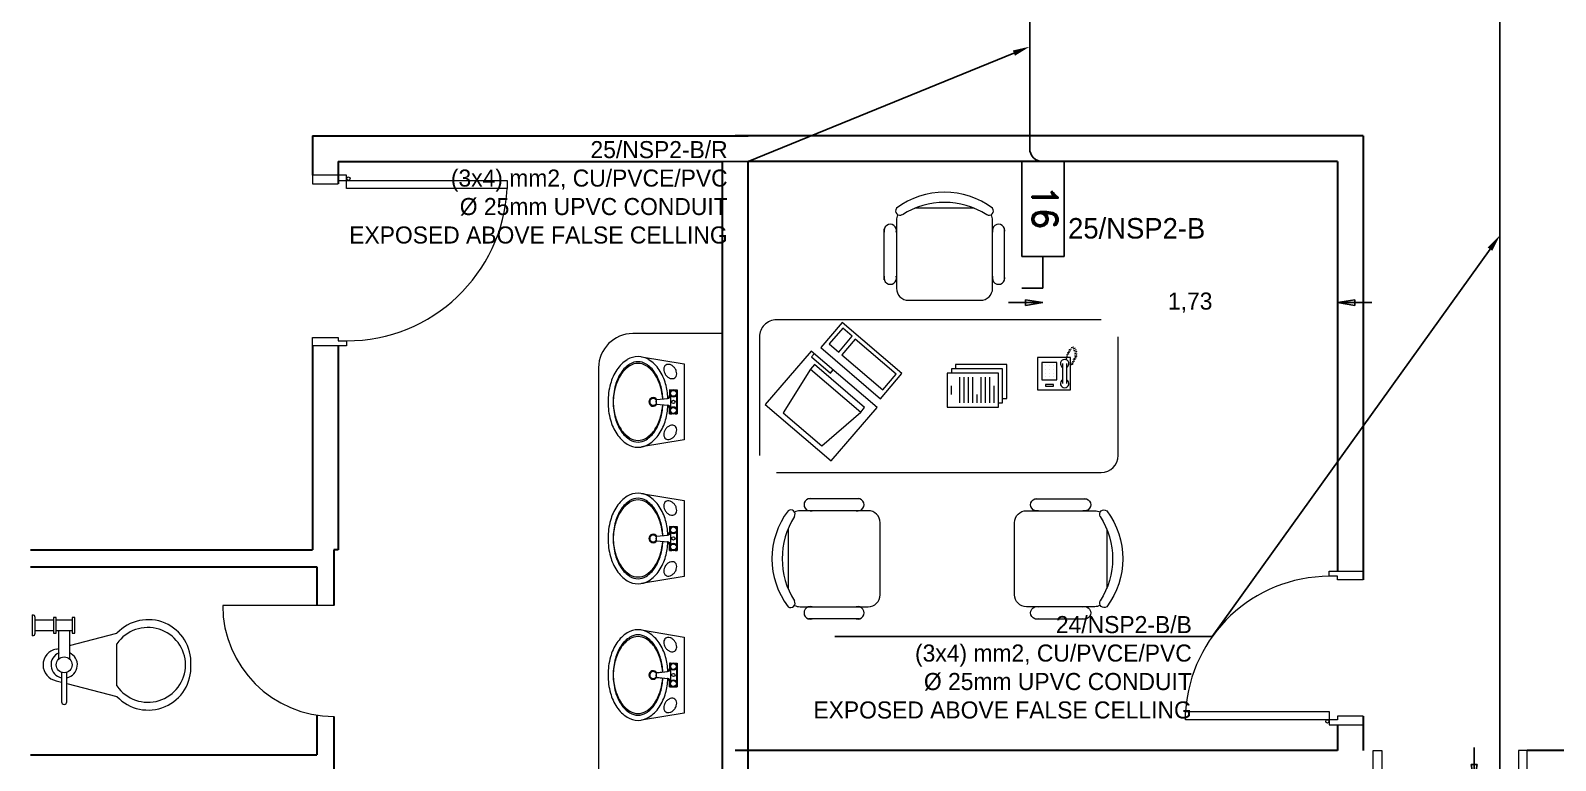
# Model space of a CAD drawing. Extents: x -15 to 163, y 313 to 399.
# Drawn here: x 51.68 to 60.6, y 342.62 to 346.89 of the extents above; entities that cross this region are included whole.
import ezdxf
from ezdxf import colors
from ezdxf.entities.mleader import LeaderData, LeaderLine
from ezdxf.enums import TextEntityAlignment as Align
from ezdxf.math import Vec2, Vec3

# ---------------------------------------------------------------- set-up
doc = ezdxf.new("R2010")
doc.units = 0
doc.header["$LTSCALE"] = 0.15
doc.layers.get('0').update_dxf_attribs({"color": 252})
doc.layers.get('Defpoints').update_dxf_attribs({"color": 252})
for name, color, linetype in [('0 CABLE TRAY', 252, 'Continuous'), ('0 DISCON', 252, 'Continuous'), ('0 sockets', 252, 'Continuous'), ('AUTOINCR', 7, 'Continuous'), ('E-SWIT-AIR', 6, 'Continuous')]:
    doc.layers.add(name, color=color, linetype=linetype)
for name, color, linetype, lineweight in [('anal', 252, 'Continuous', 20), ('DOOR', 252, 'Continuous', 20), ('FIXT', 252, 'Continuous', 9), ('FUR', 252, 'Continuous', 9), ('sofa', 252, 'Continuous', 9), ('wall', 252, 'Continuous', 30), ('WC', 252, 'Continuous', 9)]:
    doc.layers.add(name, color=color, linetype=linetype, lineweight=lineweight)
doc.styles.add('ROMAND', font='ROMAND.SHX')
doc.dimstyles.new('ISO-25', dxfattribs={"dimtxt": 0.1, "dimasz": 0.1, "dimexe": 0, "dimexo": 0, "dimtad": 0, "dimtxsty": 'Standard', "dimblk": 'CLOSED', "dimcen": 2.5, "dimse1": 1, "dimse2": 1, "dimclrd": 1, "dimadec": 0, "dimazin": 0, "dimtfac": 1, "dimtix": 1, "dimtofl": 0, "dimtmove": 1, "dimatfit": 0, "dimfxl": 1, "dimarcsym": 0})

# ---------------------------------------------------------------- blocks, each defined once
blk = doc.blocks.new('D90')
at = {"layer": 'DOOR'}
for points in [[(0.03, 0.2), (0.03, 1.04), (0.0783, 1.04), (0.0783, 0.2)], [(0.03, 0.2), (0, 0.2), (0, 0), (0.05, 0), (0.05, 0.15), (0.03, 0.15)], [(0.87, 0.2), (0.9, 0.2), (0.9, 0), (0.85, 0), (0.85, 0.15), (0.87, 0.15)]]:
    blk.add_lwpolyline(points, close=True, dxfattribs=at)
blk.add_circle((0.02, 0.21), 0.01, dxfattribs=at)
blk.add_arc((0.0251, 0.1967), 0.8449, 0.22177, 86.38894, dxfattribs=at)
blk = doc.blocks.new('CHAIR7')
for p, q in [((20, 12), (3, 12)), ((5.12, 15.04), (17.88, 15.04)), ((0, 9), (0, -9)), ((23, -7.44), (23, 7.44)), ((3, -12), (20, -12)), ((5.12, -15), (17.88, -15))]:
    blk.add_line(p, q)
for centre, radius, start, end in [((3, 9), 3, 90, 180), ((5.56, 13.54), 1.56, 73.7398, 286.2602), ((17.44, 13.54), 1.56, 253.7398, 106.2602), ((20, 9), 3, 62.4156, 90), ((22.34, 11.12), 1.1, 53.3099, 212.0274), ((7, 0), 20, 323.1301, 36.8699), ((4.82, 0), 19.64, 327.5758, 32.4242), ((3, -9), 3, 180, 270), ((22.34, -11.12), 1.1, 147.9726, 306.6901), ((5.56, -13.5), 1.56, 73.7398, 286.2602), ((17.44, -13.5), 1.56, 253.7398, 106.2602), ((20, -9), 3, 270, 297.5844)]:
    blk.add_arc(centre, radius, start, end)
blk = doc.blocks.new('RECTANG')
for p, q in [((1, 1), (0, 1)), ((0, 1), (0, 0)), ((1, 0), (1, 1)), ((0, 0), (1, 0))]:
    blk.add_line(p, q)
blk = doc.blocks.new('IBMAT', base_point=(61, 306))
for p, q in [((75, 307), (75, 306)), ((81, 307), (75, 307)), ((81, 306), (81, 307))]:
    blk.add_line(p, q)
at = {"xscale": 21, "yscale": 17, "zscale": 21}
blk.add_blockref('RECTANG', (61, 306), dxfattribs=at)
blk = doc.blocks.new('KEYBOARD', base_point=(60, 294))
for p, xscale, yscale, zscale in [((60, 294), 19, 8, 19), ((61, 295), 13, 5, 13), ((75, 295), 3, 5, 3)]:
    blk.add_blockref('RECTANG', p, dxfattribs=dict(xscale=xscale, yscale=yscale, zscale=zscale))
blk = doc.blocks.new('FNCOMP')
for p, q in [((-6.64, 16.23), (-8.5, 3.5)), ((6.08, 16.23), (-6.64, 16.23)), ((8, 3.5), (6.08, 16.23)), ((-8.5, 3.5), (-8.5, 2.04)), ((8, 3.5), (-8.5, 3.5)), ((-8.5, 2.04), (8, 2.04)), ((8, 2.04), (8, 3.5))]:
    blk.add_line(p, q)
at = {"xscale": 1.033846153846154, "yscale": 1.033846153846154, "zscale": 1.033846153846154}
for name, p in [('IBMAT', (-10.86, 0)), ('KEYBOARD', (-10.05, -10.5))]:
    blk.add_blockref(name, p, dxfattribs=at)
blk = doc.blocks.new('FNPHONE')
for p, q in [((-7.29, 6.54), (-7.29, 1.54)), ((-6.29, 6.54), (-6.29, 1.54)), ((-3.87, 4.85), (-3.87, 4.85)), ((-3.87, 3.91), (-3.87, 3.91)), ((-2.94, 4.85), (-2.94, 4.85)), ((-2.94, 3.91), (-2.94, 3.91)), ((-2, 4.85), (-2, 4.85)), ((-2, 3.91), (-2, 3.91)), ((-9.1, 0.22), (-9.7, 0.02)), ((-8.9, 0.62), (-9.5, 0.42)), ((-8.7, 1.02), (-9.3, 0.82)), ((-8.5, 1.42), (-9.1, 1.22)), ((-8.3, 1.82), (-8.9, 1.62)), ((-7.14, 0.56), (-7.5, -0.58)), ((-3.87, 2.97), (-3.87, 2.97)), ((-3.87, 2.03), (-3.87, 2.03)), ((-2.94, 2.97), (-2.94, 2.97)), ((-2.94, 2.03), (-2.94, 2.03)), ((-2, 2.97), (-2, 2.97)), ((-2, 2.03), (-2, 2.03)), ((-9.3, -0.18), (-9.9, -0.38)), ((-9.3, -0.58), (-9.9, -0.78)), ((-9.3, -0.98), (-9.9, -1.18)), ((-9.3, -1.38), (-9.9, -1.58)), ((-9.1, -1.78), (-9.7, -1.98)), ((-8.9, -2.18), (-9.5, -2.38)), ((-8.43, -2.46), (-9.03, -2.66)), ((-7.9, -1.98), (-8.5, -2.18)), ((-7.7, -1.58), (-8.3, -1.78)), ((-7.5, -1.18), (-8.1, -1.38)), ((-7.3, -0.78), (-7.9, -0.98))]:
    blk.add_line(p, q)
for centre, start, end in [((-6.79, 6.54), 298.4915, 241.5085), ((-6.79, 1.54), 118.4915, 61.5085)]:
    blk.add_arc(centre, 1.05, start, end)
for p, xscale, yscale, zscale in [((-8.21, 0), 8.20528234483245, 8.104073169521023, 8.20528234483245), ((-4.81, 1.25), 3.75, 4.375, 3.75), ((-4.03, 6.72), 2.03125, 0.46875, 2.03125)]:
    blk.add_blockref('RECTANG', p, dxfattribs=dict(xscale=xscale, yscale=yscale, zscale=zscale))
blk = doc.blocks.new('D100')
at = {"layer": 'DOOR'}
for points in [[(0.03, 0.2), (0.03, 1.14), (0.0785, 1.14), (0.0785, 0.2)], [(0.03, 0.2), (0, 0.2), (0, 0), (0.05, 0), (0.05, 0.15), (0.03, 0.15)], [(0.97, 0.2), (1, 0.2), (1, 0), (0.95, 0), (0.95, 0.15), (0.97, 0.15)]]:
    blk.add_lwpolyline(points, close=True, dxfattribs=at)
blk.add_circle((0.02, 0.21), 0.01, dxfattribs=at)
blk.add_arc((0.0286, 0.2), 0.9414, 0.00288, 86.9663, dxfattribs=at)
blk = doc.blocks.new('ARCH')
at = {"layer": 'anal'}
for p, q in [((55.725, 345.1171), (55.2, 345.1171)), ((55, 344.9171), (55, 342.1171))]:
    blk.add_line(p, q, dxfattribs=at)
blk.add_arc((55.2, 344.9171), 0.2, 90, 180, dxfattribs=at)
at = {"layer": 'DOOR'}
blk.add_line((53.45, 343.525), (52.8, 343.525), dxfattribs=at)
blk.add_arc((53.45, 343.525), 0.65, 180, 270, dxfattribs=at)
at = {"layer": 'FIXT'}
for p, q in [((55.2499, 344.981), (55.5, 344.9396)), ((55.5, 344.9396), (55.5, 344.4946)), ((55.42, 344.7861), (55.4155, 344.7871)), ((55.4155, 344.7871), (55.4288, 344.7871)), ((55.4155, 344.7871), (55.4155, 344.7562)), ((55.42, 344.7861), (55.42, 344.7797)), ((55.42, 344.7861), (55.4269, 344.7861)), ((55.4472, 344.7871), (55.4605, 344.7871)), ((55.4491, 344.7861), (55.456, 344.7861)), ((55.456, 344.7861), (55.4605, 344.7871)), ((55.456, 344.7861), (55.456, 344.7797)), ((55.4605, 344.7871), (55.4605, 344.6471)), ((55.3365, 344.7311), (55.384, 344.7351)), ((55.3379, 344.7303), (55.3365, 344.7311)), ((55.3379, 344.7038), (55.3365, 344.7031)), ((55.3365, 344.7031), (55.384, 344.699)), ((55.3379, 344.7303), (55.4021, 344.737)), ((55.3379, 344.7038), (55.4021, 344.6971)), ((55.42, 344.7544), (55.42, 344.6797)), ((55.456, 344.7544), (55.456, 344.6797)), ((55.4155, 344.6471), (55.4155, 344.6779)), ((55.42, 344.6481), (55.4155, 344.6471)), ((55.4155, 344.6471), (55.4288, 344.6471)), ((55.42, 344.6481), (55.42, 344.6544)), ((55.42, 344.6481), (55.4269, 344.6481)), ((55.4472, 344.6471), (55.4605, 344.6471)), ((55.4491, 344.6481), (55.456, 344.6481)), ((55.456, 344.6481), (55.456, 344.6544)), ((55.456, 344.6481), (55.4605, 344.6471)), ((55.5, 344.4946), (55.2499, 344.4532)), ((55.2499, 344.181), (55.5, 344.1396)), ((55.5, 344.1396), (55.5, 343.6946)), ((55.42, 343.9861), (55.4155, 343.9871)), ((55.4155, 343.9871), (55.4288, 343.9871)), ((55.4155, 343.9871), (55.4155, 343.9562)), ((55.42, 343.9861), (55.42, 343.9797)), ((55.42, 343.9861), (55.4269, 343.9861)), ((55.4472, 343.9871), (55.4605, 343.9871)), ((55.4491, 343.9861), (55.456, 343.9861)), ((55.456, 343.9861), (55.4605, 343.9871)), ((55.456, 343.9861), (55.456, 343.9797)), ((55.4605, 343.9871), (55.4605, 343.8471)), ((55.3365, 343.9311), (55.384, 343.9351)), ((55.3379, 343.9303), (55.3365, 343.9311)), ((55.3379, 343.9038), (55.3365, 343.9031)), ((55.3365, 343.9031), (55.384, 343.899)), ((55.3379, 343.9303), (55.4021, 343.937)), ((55.3379, 343.9038), (55.4021, 343.8971)), ((55.42, 343.9544), (55.42, 343.8797)), ((55.456, 343.9544), (55.456, 343.8797)), ((55.4155, 343.8471), (55.4155, 343.8779)), ((55.42, 343.8481), (55.4155, 343.8471)), ((55.4155, 343.8471), (55.4288, 343.8471)), ((55.42, 343.8481), (55.42, 343.8544)), ((55.42, 343.8481), (55.4269, 343.8481)), ((55.4472, 343.8471), (55.4605, 343.8471)), ((55.4491, 343.8481), (55.456, 343.8481)), ((55.456, 343.8481), (55.456, 343.8544)), ((55.456, 343.8481), (55.4605, 343.8471)), ((55.5, 343.6946), (55.2499, 343.6532)), ((55.2499, 343.381), (55.5, 343.3396)), ((55.5, 343.3396), (55.5, 342.8946)), ((55.42, 343.1861), (55.4155, 343.1871)), ((55.4155, 343.1871), (55.4288, 343.1871)), ((55.4155, 343.1871), (55.4155, 343.1562)), ((55.42, 343.1861), (55.42, 343.1797)), ((55.42, 343.1861), (55.4269, 343.1861)), ((55.4472, 343.1871), (55.4605, 343.1871)), ((55.4491, 343.1861), (55.456, 343.1861)), ((55.456, 343.1861), (55.4605, 343.1871)), ((55.456, 343.1861), (55.456, 343.1797)), ((55.4605, 343.1871), (55.4605, 343.0471)), ((55.3365, 343.1311), (55.384, 343.1351)), ((55.3379, 343.1303), (55.3365, 343.1311)), ((55.3379, 343.1038), (55.3365, 343.1031)), ((55.3365, 343.1031), (55.384, 343.099)), ((55.3379, 343.1303), (55.4021, 343.137)), ((55.3379, 343.1038), (55.4021, 343.0971)), ((55.4155, 343.0471), (55.4155, 343.0779)), ((55.42, 343.1544), (55.42, 343.0797)), ((55.456, 343.1544), (55.456, 343.0797)), ((55.42, 343.0481), (55.4155, 343.0471)), ((55.4155, 343.0471), (55.4288, 343.0471)), ((55.42, 343.0481), (55.42, 343.0544)), ((55.42, 343.0481), (55.4269, 343.0481)), ((55.4472, 343.0471), (55.4605, 343.0471)), ((55.4491, 343.0481), (55.456, 343.0481)), ((55.456, 343.0481), (55.456, 343.0544)), ((55.456, 343.0481), (55.4605, 343.0471)), ((55.5, 342.8946), (55.2499, 342.8532))]:
    blk.add_line(p, q, dxfattribs=at)
for centre, radius in [((55.438, 344.7671), 0.022), ((55.438, 344.7671), 0.0173), ((55.438, 344.6671), 0.022), ((55.438, 344.6671), 0.0173), ((55.438, 344.7171), 0.0095), ((55.438, 343.9671), 0.022), ((55.438, 343.9671), 0.0173), ((55.438, 343.8671), 0.022), ((55.438, 343.8671), 0.0173), ((55.438, 343.9171), 0.0095), ((55.438, 343.1671), 0.022), ((55.438, 343.1671), 0.0173), ((55.438, 343.0671), 0.022), ((55.438, 343.0671), 0.0173), ((55.438, 343.1171), 0.0095)]:
    blk.add_circle(centre, radius, dxfattribs=at)
for centre, radius, start, end in [((55.2746, 344.7936), 0.2016, 122.07252, 146.53462), ((55.2305, 344.864), 0.1186, 90, 122.07252), ((55.2305, 344.864), 0.0886, 90, 122.07252), ((55.2305, 344.864), 0.1186, 57.92748, 90), ((55.2305, 344.864), 0.0886, 57.92748, 90), ((55.1864, 344.7936), 0.2016, 33.46538, 57.92748), ((55.3446, 344.7474), 0.2855, 146.53462, 164.68757), ((55.3446, 344.7474), 0.2555, 146.53462, 164.68757), ((55.3446, 344.7374), 0.2555, 146.53462, 164.68757), ((55.2746, 344.7936), 0.1716, 122.07252, 146.53462), ((55.2746, 344.7836), 0.1716, 122.07252, 146.53462), ((55.2305, 344.854), 0.0886, 90, 122.07252), ((55.2305, 344.854), 0.0886, 57.92748, 90), ((55.1864, 344.7936), 0.1716, 33.46538, 57.92748), ((55.1864, 344.7836), 0.1716, 33.46538, 57.92748), ((55.1164, 344.7474), 0.2555, 15.31243, 33.46538), ((55.1164, 344.7374), 0.2555, 15.31243, 33.46538), ((55.1164, 344.7474), 0.2855, 15.31243, 33.46538), ((55.4174, 344.9082), 0.036, 154.07048, 178.31028), ((55.4292, 344.9078), 0.0477, 178.31028, 197.84822), ((55.4439, 344.9126), 0.0632, 197.84822, 215), ((55.4064, 344.9135), 0.0237, 125, 154.07048), ((55.4439, 344.9126), 0.0632, 215, 232.15178), ((55.4064, 344.9135), 0.0237, 95.92952, 125), ((55.4076, 344.9013), 0.036, 71.68972, 95.92952), ((55.4344, 344.9003), 0.0477, 232.15178, 251.68972), ((55.4039, 344.8902), 0.0477, 52.15178, 71.68972), ((55.3944, 344.8779), 0.0632, 35, 52.15178), ((55.432, 344.8769), 0.0237, 305, 334.07048), ((55.3944, 344.8779), 0.0632, 17.84822, 35), ((55.4209, 344.8823), 0.036, 334.07048, 358.31028), ((55.4092, 344.8827), 0.0477, 358.31028, 17.84822), ((55.4553, 344.7171), 0.4003, 164.68757, 180), ((55.4553, 344.7171), 0.3703, 164.68757, 180), ((55.4553, 344.7071), 0.3703, 164.68757, 178.45237), ((55.0057, 344.7171), 0.3703, 2.68673, 15.31243), ((55.0057, 344.7071), 0.3703, 4.22904, 15.31243), ((55.0057, 344.7171), 0.4003, 3.1171, 15.31243), ((55.4093, 344.7671), 0.0115, 315.8561, 44.1439), ((55.4307, 344.8892), 0.036, 251.68972, 275.92952), ((55.438, 344.7958), 0.0115, 225.8561, 314.1439), ((55.432, 344.8769), 0.0237, 275.92952, 305), ((55.4667, 344.7671), 0.0115, 135.8561, 224.1439), ((55.4553, 344.7171), 0.4003, 180, 195.31243), ((55.4553, 344.7171), 0.3703, 180, 195.31243), ((55.4553, 344.7271), 0.3703, 181.54763, 195.31243), ((55.319, 344.7171), 0.025, 31.88267, 328.11733), ((55.319, 344.7171), 0.02, 90, 270), ((55.319, 344.7171), 0.02, 31.49929, 90), ((55.319, 344.7171), 0.02, 270, 328.50071), ((55.4345, 344.7171), 0.099, 171.872, 188.128), ((55.4348, 344.7171), 0.0978, 172.2121, 187.7879), ((55.0057, 344.7271), 0.3703, 344.68757, 355.77096), ((55.0057, 344.7171), 0.3703, 344.68757, 357.31327), ((55.0057, 344.7171), 0.4003, 344.68757, 356.8829), ((55.3955, 344.7562), 0.02, 285.06132, 0), ((55.3955, 344.6779), 0.02, 0, 74.93868), ((55.4, 344.7569), 0.02, 275.97774, 353.34733), ((55.4, 344.6772), 0.02, 6.65267, 84.02226), ((55.438, 344.7383), 0.0115, 45.8561, 134.1439), ((55.438, 344.6958), 0.0115, 225.8561, 314.1439), ((55.3446, 344.6868), 0.2855, 195.31243, 213.46538), ((55.3446, 344.6968), 0.2555, 195.31243, 213.46538), ((55.3446, 344.6868), 0.2555, 195.31243, 213.46538), ((55.1164, 344.6968), 0.2555, 326.53462, 344.68757), ((55.1164, 344.6868), 0.2555, 326.53462, 344.68757), ((55.1164, 344.6868), 0.2855, 326.53462, 344.68757), ((55.4093, 344.6671), 0.0115, 315.8561, 44.1439), ((55.438, 344.6383), 0.0115, 45.8561, 134.1439), ((55.4667, 344.6671), 0.0115, 135.8561, 224.1439), ((55.2746, 344.6405), 0.2016, 213.46538, 237.92748), ((55.2746, 344.6505), 0.1716, 213.46538, 237.92748), ((55.2746, 344.6405), 0.1716, 213.46538, 237.92748), ((55.2305, 344.5801), 0.0886, 237.92748, 270), ((55.2305, 344.5801), 0.0886, 270, 302.07252), ((55.1864, 344.6505), 0.1716, 302.07252, 326.53462), ((55.1864, 344.6405), 0.1716, 302.07252, 326.53462), ((55.1864, 344.6405), 0.2016, 302.07252, 326.53462), ((55.4292, 344.5263), 0.0477, 162.15178, 181.68972), ((55.4174, 344.526), 0.036, 181.68972, 205.92952), ((55.4439, 344.5216), 0.0632, 145, 162.15178), ((55.4064, 344.5206), 0.0237, 205.92952, 235), ((55.4439, 344.5216), 0.0632, 127.84822, 145), ((55.4344, 344.5338), 0.0477, 108.31028, 127.84822), ((55.4039, 344.544), 0.0477, 288.31028, 307.84822), ((55.4307, 344.545), 0.036, 84.07048, 108.31028), ((55.3944, 344.5562), 0.0632, 307.84822, 325), ((55.432, 344.5572), 0.0237, 55, 84.07048), ((55.432, 344.5572), 0.0237, 25.92952, 55), ((55.3944, 344.5562), 0.0632, 325, 342.15178), ((55.4209, 344.5518), 0.036, 1.68972, 25.92952), ((55.4092, 344.5515), 0.0477, 342.15178, 1.68972), ((55.2305, 344.5701), 0.1186, 237.92748, 270), ((55.2305, 344.5701), 0.0886, 237.92748, 270), ((55.2305, 344.5701), 0.0886, 270, 302.07252), ((55.2305, 344.5701), 0.1186, 270, 302.07252), ((55.4064, 344.5206), 0.0237, 235, 264.07048), ((55.4076, 344.5328), 0.036, 264.07048, 288.31028), ((55.2746, 343.9936), 0.2016, 122.07252, 146.53462), ((55.2305, 344.064), 0.1186, 90, 122.07252), ((55.2305, 344.064), 0.0886, 90, 122.07252), ((55.2305, 344.064), 0.1186, 57.92748, 90), ((55.2305, 344.064), 0.0886, 57.92748, 90), ((55.1864, 343.9936), 0.2016, 33.46538, 57.92748), ((55.3446, 343.9474), 0.2855, 146.53462, 164.68757), ((55.3446, 343.9474), 0.2555, 146.53462, 164.68757), ((55.3446, 343.9374), 0.2555, 146.53462, 164.68757), ((55.2746, 343.9936), 0.1716, 122.07252, 146.53462), ((55.2746, 343.9836), 0.1716, 122.07252, 146.53462), ((55.2305, 344.054), 0.0886, 90, 122.07252), ((55.2305, 344.054), 0.0886, 57.92748, 90), ((55.1864, 343.9936), 0.1716, 33.46538, 57.92748), ((55.1864, 343.9836), 0.1716, 33.46538, 57.92748), ((55.1164, 343.9474), 0.2555, 15.31243, 33.46538), ((55.1164, 343.9374), 0.2555, 15.31243, 33.46538), ((55.1164, 343.9474), 0.2855, 15.31243, 33.46538), ((55.4174, 344.1082), 0.036, 154.07048, 178.31028), ((55.4292, 344.1078), 0.0477, 178.31028, 197.84822), ((55.4439, 344.1126), 0.0632, 197.84822, 215), ((55.4064, 344.1135), 0.0237, 125, 154.07048), ((55.4439, 344.1126), 0.0632, 215, 232.15178), ((55.4064, 344.1135), 0.0237, 95.92952, 125), ((55.4076, 344.1013), 0.036, 71.68972, 95.92952), ((55.4344, 344.1003), 0.0477, 232.15178, 251.68972), ((55.4039, 344.0902), 0.0477, 52.15178, 71.68972), ((55.3944, 344.0779), 0.0632, 35, 52.15178), ((55.432, 344.0769), 0.0237, 305, 334.07048), ((55.3944, 344.0779), 0.0632, 17.84822, 35), ((55.4209, 344.0823), 0.036, 334.07048, 358.31028), ((55.4092, 344.0827), 0.0477, 358.31028, 17.84822), ((55.4553, 343.9171), 0.4003, 164.68757, 180), ((55.4553, 343.9171), 0.3703, 164.68757, 180), ((55.4553, 343.9071), 0.3703, 164.68757, 178.45237), ((55.0057, 343.9171), 0.3703, 2.68673, 15.31243), ((55.0057, 343.9071), 0.3703, 4.22904, 15.31243), ((55.0057, 343.9171), 0.4003, 3.1171, 15.31243), ((55.4093, 343.9671), 0.0115, 315.8561, 44.1439), ((55.4307, 344.0892), 0.036, 251.68972, 275.92952), ((55.438, 343.9958), 0.0115, 225.8561, 314.1439), ((55.432, 344.0769), 0.0237, 275.92952, 305), ((55.4667, 343.9671), 0.0115, 135.8561, 224.1439), ((55.4553, 343.9171), 0.4003, 180, 195.31243), ((55.4553, 343.9171), 0.3703, 180, 195.31243), ((55.4553, 343.9271), 0.3703, 181.54763, 195.31243), ((55.319, 343.9171), 0.025, 31.88267, 328.11733), ((55.319, 343.9171), 0.02, 90, 270), ((55.319, 343.9171), 0.02, 31.49929, 90), ((55.319, 343.9171), 0.02, 270, 328.50071), ((55.4345, 343.9171), 0.099, 171.872, 188.128), ((55.4348, 343.9171), 0.0978, 172.2121, 187.7879), ((55.0057, 343.9271), 0.3703, 344.68757, 355.77096), ((55.0057, 343.9171), 0.3703, 344.68757, 357.31327), ((55.0057, 343.9171), 0.4003, 344.68757, 356.8829), ((55.3955, 343.9562), 0.02, 285.06132, 0), ((55.3955, 343.8779), 0.02, 0, 74.93868), ((55.4, 343.9569), 0.02, 275.97774, 353.34733), ((55.4, 343.8772), 0.02, 6.65267, 84.02226), ((55.438, 343.9383), 0.0115, 45.8561, 134.1439), ((55.438, 343.8958), 0.0115, 225.8561, 314.1439), ((55.3446, 343.8868), 0.2855, 195.31243, 213.46538), ((55.3446, 343.8968), 0.2555, 195.31243, 213.46538), ((55.3446, 343.8868), 0.2555, 195.31243, 213.46538), ((55.1164, 343.8968), 0.2555, 326.53462, 344.68757), ((55.1164, 343.8868), 0.2555, 326.53462, 344.68757), ((55.1164, 343.8868), 0.2855, 326.53462, 344.68757), ((55.4093, 343.8671), 0.0115, 315.8561, 44.1439), ((55.438, 343.8383), 0.0115, 45.8561, 134.1439), ((55.4667, 343.8671), 0.0115, 135.8561, 224.1439), ((55.2746, 343.8405), 0.2016, 213.46538, 237.92748), ((55.2746, 343.8505), 0.1716, 213.46538, 237.92748), ((55.2746, 343.8405), 0.1716, 213.46538, 237.92748), ((55.2305, 343.7801), 0.0886, 237.92748, 270), ((55.2305, 343.7801), 0.0886, 270, 302.07252), ((55.1864, 343.8505), 0.1716, 302.07252, 326.53462), ((55.1864, 343.8405), 0.1716, 302.07252, 326.53462), ((55.1864, 343.8405), 0.2016, 302.07252, 326.53462), ((55.4292, 343.7263), 0.0477, 162.15178, 181.68972), ((55.4174, 343.726), 0.036, 181.68972, 205.92952), ((55.4439, 343.7216), 0.0632, 145, 162.15178), ((55.4064, 343.7206), 0.0237, 205.92952, 235), ((55.4439, 343.7216), 0.0632, 127.84822, 145), ((55.4344, 343.7338), 0.0477, 108.31028, 127.84822), ((55.4039, 343.744), 0.0477, 288.31028, 307.84822), ((55.4307, 343.745), 0.036, 84.07048, 108.31028), ((55.3944, 343.7562), 0.0632, 307.84822, 325), ((55.432, 343.7572), 0.0237, 55, 84.07048), ((55.432, 343.7572), 0.0237, 25.92952, 55), ((55.3944, 343.7562), 0.0632, 325, 342.15178), ((55.4209, 343.7518), 0.036, 1.68972, 25.92952), ((55.4092, 343.7515), 0.0477, 342.15178, 1.68972), ((55.2305, 343.7701), 0.1186, 237.92748, 270), ((55.2305, 343.7701), 0.0886, 237.92748, 270), ((55.2305, 343.7701), 0.0886, 270, 302.07252), ((55.2305, 343.7701), 0.1186, 270, 302.07252), ((55.4064, 343.7206), 0.0237, 235, 264.07048), ((55.4076, 343.7328), 0.036, 264.07048, 288.31028), ((55.2746, 343.1936), 0.2016, 122.07252, 146.53462), ((55.2305, 343.264), 0.1186, 90, 122.07252), ((55.2305, 343.264), 0.0886, 90, 122.07252), ((55.2305, 343.264), 0.1186, 57.92748, 90), ((55.2305, 343.264), 0.0886, 57.92748, 90), ((55.1864, 343.1936), 0.2016, 33.46538, 57.92748), ((55.3446, 343.1474), 0.2855, 146.53462, 164.68757), ((55.3446, 343.1474), 0.2555, 146.53462, 164.68757), ((55.3446, 343.1374), 0.2555, 146.53462, 164.68757), ((55.2746, 343.1936), 0.1716, 122.07252, 146.53462), ((55.2746, 343.1836), 0.1716, 122.07252, 146.53462), ((55.2305, 343.254), 0.0886, 90, 122.07252), ((55.2305, 343.254), 0.0886, 57.92748, 90), ((55.1864, 343.1936), 0.1716, 33.46538, 57.92748), ((55.1864, 343.1836), 0.1716, 33.46538, 57.92748), ((55.1164, 343.1474), 0.2555, 15.31243, 33.46538), ((55.1164, 343.1374), 0.2555, 15.31243, 33.46538), ((55.1164, 343.1474), 0.2855, 15.31243, 33.46538), ((55.4174, 343.3082), 0.036, 154.07048, 178.31028), ((55.4292, 343.3078), 0.0477, 178.31028, 197.84822), ((55.4439, 343.3126), 0.0632, 197.84822, 215), ((55.4064, 343.3135), 0.0237, 125, 154.07048), ((55.4439, 343.3126), 0.0632, 215, 232.15178), ((55.4064, 343.3135), 0.0237, 95.92952, 125), ((55.4076, 343.3013), 0.036, 71.68972, 95.92952), ((55.4344, 343.3003), 0.0477, 232.15178, 251.68972), ((55.4039, 343.2902), 0.0477, 52.15178, 71.68972), ((55.3944, 343.2779), 0.0632, 35, 52.15178), ((55.432, 343.2769), 0.0237, 275.92952, 305), ((55.432, 343.2769), 0.0237, 305, 334.07048), ((55.3944, 343.2779), 0.0632, 17.84822, 35), ((55.4209, 343.2823), 0.036, 334.07048, 358.31028), ((55.4092, 343.2827), 0.0477, 358.31028, 17.84822), ((55.4553, 343.1171), 0.4003, 164.68757, 180), ((55.4553, 343.1171), 0.3703, 164.68757, 180), ((55.4553, 343.1071), 0.3703, 164.68757, 178.45237), ((55.0057, 343.1171), 0.3703, 2.68673, 15.31243), ((55.0057, 343.1071), 0.3703, 4.22904, 15.31243), ((55.0057, 343.1171), 0.4003, 3.1171, 15.31243), ((55.4093, 343.1671), 0.0115, 315.8561, 44.1439), ((55.4307, 343.2892), 0.036, 251.68972, 275.92952), ((55.438, 343.1958), 0.0115, 225.8561, 314.1439), ((55.4667, 343.1671), 0.0115, 135.8561, 224.1439), ((55.4553, 343.1171), 0.4003, 180, 195.31243), ((55.4553, 343.1171), 0.3703, 180, 195.31243), ((55.4553, 343.1271), 0.3703, 181.54763, 195.31243), ((55.319, 343.1171), 0.025, 31.88267, 328.11733), ((55.319, 343.1171), 0.02, 90, 270), ((55.319, 343.1171), 0.02, 31.49929, 90), ((55.319, 343.1171), 0.02, 270, 328.50071), ((55.4345, 343.1171), 0.099, 171.872, 188.128), ((55.4348, 343.1171), 0.0978, 172.2121, 187.7879), ((55.0057, 343.1271), 0.3703, 344.68757, 355.77096), ((55.0057, 343.1171), 0.3703, 344.68757, 357.31327), ((55.0057, 343.1171), 0.4003, 344.68757, 356.8829), ((55.3955, 343.1562), 0.02, 285.06132, 0), ((55.3955, 343.0779), 0.02, 0, 74.93868), ((55.4, 343.1569), 0.02, 275.97774, 353.34733), ((55.4, 343.0772), 0.02, 6.65267, 84.02226), ((55.438, 343.1383), 0.0115, 45.8561, 134.1439), ((55.438, 343.0958), 0.0115, 225.8561, 314.1439), ((55.3446, 343.0868), 0.2855, 195.31243, 213.46538), ((55.3446, 343.0968), 0.2555, 195.31243, 213.46538), ((55.3446, 343.0868), 0.2555, 195.31243, 213.46538), ((55.1164, 343.0968), 0.2555, 326.53462, 344.68757), ((55.1164, 343.0868), 0.2555, 326.53462, 344.68757), ((55.1164, 343.0868), 0.2855, 326.53462, 344.68757), ((55.4093, 343.0671), 0.0115, 315.8561, 44.1439), ((55.438, 343.0383), 0.0115, 45.8561, 134.1439), ((55.4667, 343.0671), 0.0115, 135.8561, 224.1439), ((55.2746, 343.0405), 0.2016, 213.46538, 237.92748), ((55.2746, 343.0505), 0.1716, 213.46538, 237.92748), ((55.2746, 343.0405), 0.1716, 213.46538, 237.92748), ((55.2305, 342.9801), 0.0886, 237.92748, 270), ((55.2305, 342.9801), 0.0886, 270, 302.07252), ((55.1864, 343.0505), 0.1716, 302.07252, 326.53462), ((55.1864, 343.0405), 0.1716, 302.07252, 326.53462), ((55.1864, 343.0405), 0.2016, 302.07252, 326.53462), ((55.4292, 342.9263), 0.0477, 162.15178, 181.68972), ((55.4174, 342.926), 0.036, 181.68972, 205.92952), ((55.4439, 342.9216), 0.0632, 145, 162.15178), ((55.4064, 342.9206), 0.0237, 205.92952, 235), ((55.4439, 342.9216), 0.0632, 127.84822, 145), ((55.4064, 342.9206), 0.0237, 235, 264.07048), ((55.4076, 342.9328), 0.036, 264.07048, 288.31028), ((55.4344, 342.9338), 0.0477, 108.31028, 127.84822), ((55.4039, 342.944), 0.0477, 288.31028, 307.84822), ((55.4307, 342.945), 0.036, 84.07048, 108.31028), ((55.3944, 342.9562), 0.0632, 307.84822, 325), ((55.432, 342.9572), 0.0237, 55, 84.07048), ((55.432, 342.9572), 0.0237, 25.92952, 55), ((55.3944, 342.9562), 0.0632, 325, 342.15178), ((55.4209, 342.9518), 0.036, 1.68972, 25.92952), ((55.4092, 342.9515), 0.0477, 342.15178, 1.68972), ((55.2305, 342.9701), 0.1186, 237.92748, 270), ((55.2305, 342.9701), 0.0886, 237.92748, 270), ((55.2305, 342.9701), 0.0886, 270, 302.07252), ((55.2305, 342.9701), 0.1186, 270, 302.07252)]:
    blk.add_arc(centre, radius, start, end, dxfattribs=at)
at = {"layer": 'sofa'}
for p, q in [((58.0409, 344.4032), (58.0409, 345.0976)), ((56.0409, 344.3032), (57.9409, 344.3032))]:
    blk.add_line(p, q, dxfattribs=at)
blk.add_lwpolyline([(57.9409, 345.1976), (56.0409, 345.1976, 0.414214), (55.9409, 345.0976), (55.9409, 344.4032)], format="xyb", dxfattribs=at)
for points in [[(57.0394, 344.6861), (57.3394, 344.6861), (57.3394, 344.8861), (57.0394, 344.8861), (57.0394, 344.6861)], [(57.3394, 344.7111), (57.3644, 344.7111), (57.3644, 344.9111), (57.0644, 344.9111), (57.0644, 344.8861)], [(57.3644, 344.7361), (57.3894, 344.7361), (57.3894, 344.9361), (57.0894, 344.9361), (57.0894, 344.9111)], [(57.0644, 344.7611), (57.0644, 344.8111)], [(57.1144, 344.7111), (57.1144, 344.8611)], [(57.1394, 344.7111), (57.1394, 344.8611)], [(57.1644, 344.7111), (57.1644, 344.8611)], [(57.1894, 344.7111), (57.1894, 344.8611)], [(57.2394, 344.7111), (57.2394, 344.8611)], [(57.2644, 344.7111), (57.2644, 344.8611)], [(57.2894, 344.7111), (57.2894, 344.8611)], [(57.3144, 344.7111), (57.3144, 344.8111)], [(57.2144, 344.7111), (57.2144, 344.7611)]]:
    blk.add_lwpolyline(points, dxfattribs=at)
blk.add_arc((57.9409, 344.4032), 0.1, 270, 0, dxfattribs=at)
at = {"layer": 'wall'}
for p, q in [((53.325, 346.275), (55.875, 346.275)), ((53.325, 346.275), (53.325, 346.045)), ((59.475, 346.275), (55.8, 346.275)), ((59.475, 346.275), (59.475, 343.6755)), ((53.475, 346.125), (55.725, 346.125)), ((53.475, 346.125), (53.475, 345.995)), ((55.725, 341.4664), (55.725, 346.125)), ((55.875, 341.4664), (55.875, 346.125)), ((59.325, 346.125), (55.875, 346.125)), ((59.325, 346.125), (59.325, 343.7255)), ((53.325, 345.045), (53.325, 343.85)), ((53.475, 345.045), (53.475, 343.85)), ((51.675, 343.85), (53.325, 343.85)), ((53.45, 343.85), (53.45, 343.525)), ((53.475, 343.85), (53.45, 343.85)), ((51.675, 343.75), (53.35, 343.75)), ((53.35, 343.75), (53.35, 343.525)), ((53.35, 342.8827), (53.35, 342.65)), ((53.45, 342.875), (53.45, 342.325)), ((59.325, 342.8255), (59.325, 342.675)), ((59.475, 342.8755), (59.475, 342.675)), ((51.675, 342.65), (53.35, 342.65)), ((59.325, 342.675), (55.8, 342.675)), ((60.7663, 342.675), (60.4337, 342.675))]:
    blk.add_line(p, q, dxfattribs=at)
at = {"layer": 'WC'}
for p, q in [((51.6868, 343.3465), (51.6868, 343.4701)), ((51.7022, 343.362), (51.7022, 343.4547)), ((51.8103, 343.4392), (51.7022, 343.4392)), ((51.8258, 343.4547), (51.8103, 343.4547)), ((51.8103, 343.4547), (51.8103, 343.362)), ((51.8258, 343.362), (51.8258, 343.4547)), ((51.9185, 343.4392), (51.8258, 343.4392)), ((51.9339, 343.4547), (51.9185, 343.4547)), ((51.9185, 343.4547), (51.9185, 343.362)), ((51.9339, 343.362), (51.9339, 343.4547)), ((51.7022, 343.3774), (51.8103, 343.3774)), ((51.8103, 343.362), (51.8258, 343.362)), ((51.8258, 343.3774), (51.9185, 343.3774)), ((51.8412, 343.2108), (51.8412, 343.3774)), ((51.9028, 343.2894), (52.181, 343.362)), ((51.903, 343.3774), (51.903, 343.2112)), ((51.9185, 343.362), (51.9339, 343.362)), ((51.8258, 343.2693), (51.8416, 343.2735)), ((52.181, 343.0531), (52.181, 343.3002)), ((51.8258, 343.084), (51.8569, 343.0759)), ((51.8567, 343.1334), (51.8567, 342.9605)), ((51.8876, 342.9605), (51.8876, 343.1334)), ((51.8878, 343.0678), (52.181, 342.9913))]:
    blk.add_line(p, q, dxfattribs=at)
blk.add_circle((51.8721, 343.1767), 0.0463, dxfattribs=at)
for centre, radius, start, end in [((51.6861, 343.454), 0.0161, 2.4084, 87.5916), ((52.3638, 343.1914), 0.25, 356.62, 136.98278), ((51.6861, 343.3627), 0.0161, 272.4084, 357.5916), ((52.3624, 343.1755), 0.2201, 0.3, 145.49457), ((51.8428, 343.1767), 0.0942, 100.38886, 259.6111), ((51.8721, 343.1767), 0.0772, 112.85047, 258.577), ((51.8721, 343.1767), 0.0772, 281.8763, 66.5863), ((52.3638, 343.1619), 0.25, 223.0172, 3.38), ((52.3624, 343.1778), 0.2201, 214.5054, 359.7), ((51.8721, 342.9605), 0.0154, 180, 0)]:
    blk.add_arc(centre, radius, start, end, dxfattribs=at)
at = {"layer": 'DOOR'}
for p, rotation in [((59.475, 342.8255), 90), ((60.4337, 342.675), 180)]:
    blk.add_blockref('D90', p, dxfattribs=dict(at, rotation=rotation))
at = {"layer": 'FUR', "rotation": 270}
blk.add_blockref('D100', (53.325, 346.045), dxfattribs=at)
at = {"layer": 'sofa'}
for name, p, xscale, yscale, zscale, rotation in [('CHAIR7', (57.0243, 345.3122), 0.0234375, 0.0234375, 0.0234375, 90), ('FNCOMP', (56.4364, 344.8495), 0.02343749999997079, 0.02343749999997079, 0.02343749999997079, 139.3987053547845), ('FNPHONE', (57.5685, 344.9773), 0.0234375, 0.0234375, 0.0234375, 180), ('CHAIR7', (56.6474, 343.7985), 0.0234375, 0.0234375, 0.0234375, 180), ('CHAIR7', (57.4344, 343.7985), -0.0234375, 0.0234375, 0.0234375, 180)]:
    blk.add_blockref(name, p, dxfattribs=dict(at, xscale=xscale, yscale=yscale, zscale=zscale, rotation=rotation))
blk = doc.blocks.new('DISCON 16 A')
at = {"layer": 'E-SWIT-AIR'}
for p, q in [((0.2785, 0.0619), (0, 0.0619)), ((0, -0.0619), (0, 0.0619)), ((0.2785, -0.0619), (0.2785, 0.0619)), ((0.3713, 0), (0.2785, 0)), ((0.3713, -0.0619), (0.3713, 0)), ((0, -0.0619), (0.2785, -0.0619))]:
    blk.add_line(p, q, dxfattribs=at)
at = {"layer": '0 DISCON', "color": 6, "linetype": 'ByBlock', "insert": (0.0707, 0.0433), "char_height": 0.075, "width": 0.110714, "attachment_point": 1, "style": 'ROMAND'}
blk.add_mtext('16', dxfattribs=at)
blk = doc.blocks.new('_Closed')
at = {"color": 0, "linetype": 'ByBlock', "lineweight": -2}
for p, q in [((-1, 0.167), (0, 0)), ((-1, 0.167), (-1, -0.167)), ((0, 0), (-1, -0.167)), ((0, 0), (-1, 0))]:
    blk.add_line(p, q, dxfattribs=at)
blk = doc.blocks.new('*D106')
at = {"layer": '0 CABLE TRAY', "color": 1, "linetype": 'ByBlock', "lineweight": -2, "transparency": 16777216}
for p, q in [((57.4991, 345.2984), (57.3991, 345.2984)), ((59.425, 345.2984), (59.525, 345.2984))]:
    blk.add_line(p, q, dxfattribs=at)
at = {"layer": 'Defpoints', "color": 0, "linetype": 'ByBlock', "transparency": 16777216}
for p in [(57.5991, 346.125), (59.325, 346.125), (59.325, 345.2984)]:
    blk.add_point(p, dxfattribs=at)
at = {"layer": '0 CABLE TRAY', "color": 1, "linetype": 'ByBlock', "lineweight": -2, "transparency": 16777216, "xscale": 0.1, "yscale": 0.1, "zscale": 0.1}
blk.add_blockref('_Closed', (57.5991, 345.2984), dxfattribs=at)
at = {"layer": '0 CABLE TRAY', "color": 1, "linetype": 'ByBlock', "lineweight": -2, "transparency": 16777216, "xscale": 0.1, "yscale": 0.1, "zscale": 0.1, "rotation": 180}
blk.add_blockref('_Closed', (59.325, 345.2984), dxfattribs=at)
at = {"layer": '0 CABLE TRAY', "color": 0, "linetype": 'ByBlock', "transparency": 16777216, "insert": (58.462, 345.2984), "char_height": 0.1, "attachment_point": 5}
blk.add_mtext('1,73', dxfattribs=at)
blk = doc.blocks.new('*D107')
at = {"layer": '0 CABLE TRAY', "color": 1, "linetype": 'ByBlock', "lineweight": -2, "transparency": 16777216}
for p, q in [((60.1241, 342.5921), (60.1241, 342.6921)), ((60.1241, 340.8962), (60.1241, 340.7962))]:
    blk.add_line(p, q, dxfattribs=at)
at = {"layer": 'Defpoints', "color": 0, "linetype": 'ByBlock', "transparency": 16777216}
for p in [(60.1241, 342.4921), (60.525, 342.4921), (60.525, 340.9962)]:
    blk.add_point(p, dxfattribs=at)
at = {"layer": '0 CABLE TRAY', "color": 1, "linetype": 'ByBlock', "lineweight": -2, "transparency": 16777216, "xscale": 0.1, "yscale": 0.1, "zscale": 0.1}
for p, rotation in [((60.1241, 342.4921), 270), ((60.1241, 340.9962), 90)]:
    blk.add_blockref('_Closed', p, dxfattribs=dict(at, rotation=rotation))
at = {"layer": '0 CABLE TRAY', "color": 0, "linetype": 'ByBlock', "transparency": 16777216, "insert": (60.1241, 341.7442), "char_height": 0.1, "attachment_point": 5, "rotation": 90}
blk.add_mtext('1,5', dxfattribs=at)

msp = doc.modelspace()

# ---------------------------------------------------------------- linework, layer by layer
at = {"layer": '0 sockets', "color": 6, "linetype": 'ByBlock'}
for points in [[(57.6, 346.125), (57.5992, 346.125, -0.414214), (57.523, 346.2012), (57.523, 347.3952)], [(60.525, 340.9962), (60.375, 340.9962, -0.414214), (60.275, 341.0962), (60.275, 347.2952, -0.414214), (60.375, 347.3952), (60.5021, 347.3952)]]:
    msp.add_lwpolyline(points, format="xyb", dxfattribs=at)

# ---------------------------------------------------------------- block references
at = {"layer": '0 DISCON', "color": 6, "linetype": 'ByBlock', "xscale": 2, "yscale": 2, "zscale": 2, "rotation": 270}
msp.add_blockref('DISCON 16 A', (57.6, 346.125), dxfattribs=at)
at = {"layer": '0 sockets', "color": 3}
msp.add_blockref('ARCH', (0, 0), dxfattribs=at)

# ---------------------------------------------------------------- texts
at = {"layer": 'AUTOINCR', "color": 4, "linetype": 'ByBlock'}
msp.add_text('25/NSP2-B', height=0.12, dxfattribs=at).set_placement((57.7476, 345.638), align=Align.BOTTOM_LEFT)

# ---------------------------------------------------------------- dimensions: what is measured, and where the dimension line sits
at = {"layer": '0 CABLE TRAY', "color": 6, "linetype": 'ByBlock'}
dim = msp.add_linear_dim(base=(59.325, 345.2984), p1=(57.5991, 346.125), p2=(59.325, 346.125), dimstyle='ISO-25', dxfattribs=at)
dim.commit()
dim.dimension.update_dxf_attribs({"geometry": '*D106', "text_midpoint": (58.462, 345.2984)})
dim = msp.add_linear_dim(base=(60.1241, 342.4921), p1=(60.525, 340.9962), p2=(60.525, 342.4921), angle=90, dimstyle='ISO-25', dxfattribs=at)
dim.commit()
dim.dimension.update_dxf_attribs({"geometry": '*D107', "text_midpoint": (60.1241, 341.7442)})

# ---------------------------------------------------------------- leaders
ml = msp.add_multileader_mtext('Standard', dxfattribs=at)
ml.set_content('21NSP2-B/B \\P(3x4) mm2, CU/PVCE/PVC\\P%%C 25mm UPVC CONDUIT\\PEXPOSED ABOVE FALSE CELLING', color=6)
ml.set_leader_properties()
ml.build(insert=Vec2(0, 0))
ml.multileader.update_dxf_attribs({"text_right_attachment_type": 6, "dogleg_length": 0.1, "arrow_head_size": 0.1})
ctx = ml.context
ctx.base_point, ctx.char_height, ctx.arrow_head_size, ctx.landing_gap_size = Vec3(61.2484, 348.595), 0.1, 0.1, 0.02
ctx.right_attachment, ctx.text_align_type = 6, 2
notes = []
notes.append((ctx, [(0, (1, 1, 0), (64.0551, 348.525), (-1, 0), 0.1, [(0, [(66.9847, 346.7827)], 0, [])])]))
ctx.mtext.insert, ctx.mtext.width, ctx.mtext.alignment, ctx.mtext.flow_direction = Vec3(63.9351, 348.645), 3.885, 3, 5
ml = msp.add_multileader_mtext('Standard', dxfattribs=at)
ml.set_content('25/NSP2-B/R \\P(3x4) mm2, CU/PVCE/PVC\\P%%C 25mm UPVC CONDUIT\\PEXPOSED ABOVE FALSE CELLING', color=6)
ml.set_leader_properties()
ml.build(insert=Vec2(0, 0))
ml.multileader.update_dxf_attribs({"text_right_attachment_type": 6, "dogleg_length": 0.1, "arrow_head_size": 0.1})
ctx = ml.context
ctx.base_point, ctx.char_height, ctx.arrow_head_size, ctx.landing_gap_size = Vec3(53.0683, 346.195), 0.1, 0.1, 0.02
ctx.right_attachment, ctx.text_align_type = 6, 2
notes.append((ctx, [(0, (1, 1, 0), (55.875, 346.125), (-1, 0), 0.1, [(0, [(57.523, 346.7982)], 0, [])])]))
ctx.mtext.insert, ctx.mtext.width, ctx.mtext.alignment, ctx.mtext.flow_direction = Vec3(55.755, 346.245), 3.885, 3, 5
ml = msp.add_multileader_mtext('Standard', dxfattribs=at)
ml.set_content('24/NSP2-B/B\\P(3x4) mm2, CU/PVCE/PVC\\P%%C 25mm UPVC CONDUIT\\PEXPOSED ABOVE FALSE CELLING', color=6)
ml.set_leader_properties()
ml.build(insert=Vec2(0, 0))
ml.multileader.update_dxf_attribs({"text_right_attachment_type": 6, "dogleg_length": 0.1, "arrow_head_size": 0.1})
ctx = ml.context
ctx.base_point, ctx.char_height, ctx.arrow_head_size, ctx.landing_gap_size = Vec3(55.7847, 343.4126), 0.1, 0.1, 0.02
ctx.right_attachment, ctx.text_align_type = 6, 2
notes.append((ctx, [(0, (1, 1, 0), (58.5914, 343.3426), (-1, 0), 0.1, [(0, [(60.275, 345.693)], 0, [])])]))
ctx.mtext.insert, ctx.mtext.width, ctx.mtext.alignment, ctx.mtext.flow_direction = Vec3(58.4714, 343.4626), 3.885, 3, 5
for ctx, leaders in notes:
    for number, flags, end, landing, length, lines in leaders:
        leader = LeaderData()
        leader.index, (leader.has_last_leader_line, leader.has_dogleg_vector, leader.attachment_direction) = number, flags
        leader.last_leader_point, leader.dogleg_vector, leader.dogleg_length = Vec3(end), Vec3(landing), length
        for number, points, colour, breaks in lines:
            line = LeaderLine()
            line.index, line.vertices, line.color, line.breaks = number, Vec3.list(points), colors.encode_raw_color(colour), breaks
            leader.lines.append(line)
        ctx.leaders.append(leader)

doc.saveas('drawing.dxf')
